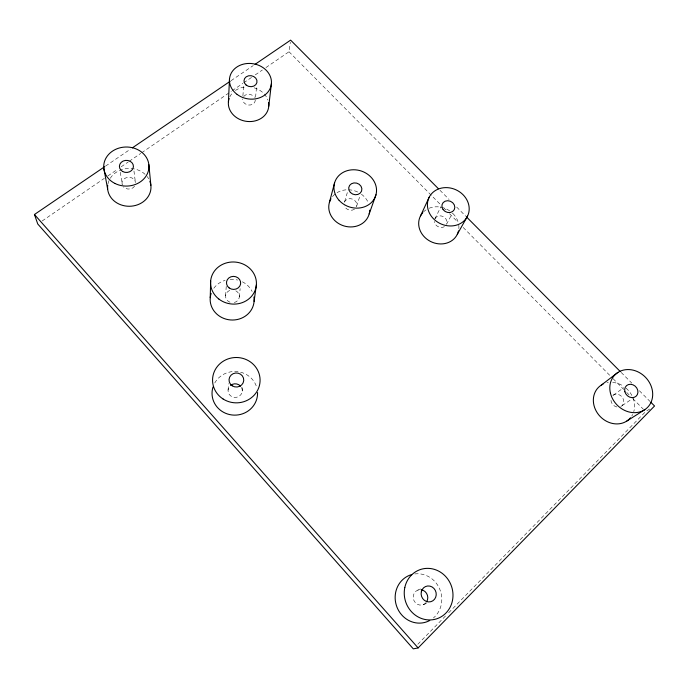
<?xml version="1.0" encoding="UTF-8"?>
<svg xmlns="http://www.w3.org/2000/svg" width="689" height="689" viewBox="0 0 689 689"><rect width="100%" height="100%" fill="white"/><g stroke="black" fill="none" stroke-linecap="round" stroke-linejoin="round"><path stroke-width="0.52" stroke-dasharray="3.44 2.58" d="M225.622 295.736L226.225 286.417M242.907 95.883L243.717 84.566M228.059 390.069L228.653 383.695M255.576 97.252L256.532 86.995M239.324 296.881L240.142 288.639M265.92 67.574L289.01 51.753L290.327 42.244M242.261 391.102L243.002 385.814M344.638 201.679L347.833 190.862M356.609 206.252L360.063 195.555M434.88 218.869L440.969 206.631M446.481 224.39L452.38 213.211M417.818 644.258L445.637 615.845M448.651 612.771L645.662 411.566L650.106 408.784M613.374 395.116L623.691 387.726M42.193 220.954L104.34 178.348M107.889 175.919L117.655 169.218M121.212 166.79L128.309 161.915M129.196 161.312L140.737 153.397M141.633 152.786L231.297 91.318M232.184 90.707L242.838 83.403M243.725 82.792L251.718 77.314M255.266 74.877L262.371 70.011M105.606 166.066L130.514 149.117M231.03 80.699L253.268 65.558M622.219 405.563L631.925 399M417.767 590.154L420.454 588.906M423.235 604.675L427.852 602.892M439.987 190.293L449.082 199.44M456.661 207.062L465.764 216.208M621.194 372.456L631.804 383.127M639.383 390.749L650.003 401.42M289.01 51.753L441.21 205.305M444.241 208.362L445.757 209.887M449.538 213.711L457.866 222.108M463.172 227.456L612.34 377.96M613.098 378.717L623.7 389.414M626.732 392.472L629.005 394.763M632.786 398.587L643.388 409.275M120.317 172.259L122.246 184.824M133.959 171.027L135.294 181.534M414.787 573.937A24.821 23.185 73.2 0 1 439.711 589.078A24.821 23.185 73.2 0 1 433.398 617.999M425.974 602.729A7.76 7.252 72.9 0 1 413.943 600.55A7.76 7.252 72.9 0 1 420.04 589.698M606.949 382.791A22.108 19.206 46.6 0 1 608.344 382.533M612.659 382.404A22.108 19.206 46.6 0 1 622.735 385.728M626.051 388.157A22.108 19.206 46.6 0 1 633.777 411.66M632.7 414.39A22.108 19.206 46.6 0 1 631.779 416.01M612.822 395.443A6.907 5.994 46.5 0 1 622.382 397.364A6.907 5.994 46.5 0 1 620.823 406.562M616.87 406.992A6.907 5.994 46.5 0 1 610.91 399.698M423.451 211.971A20.567 18.078 25.9 0 1 426.026 209.887M429.152 208.242A20.567 18.078 25.9 0 1 450.167 211.187M452.974 213.59A20.567 18.078 25.9 0 1 458.056 221.867M458.779 225.217A20.567 18.078 25.9 0 1 458.805 229.024M444.448 226.612A6.425 5.641 25.9 0 1 438.058 226.638A6.425 5.641 25.9 0 1 434.406 221.445M434.966 218.697A6.425 5.641 25.9 0 1 442.872 216.449A6.425 5.641 25.9 0 1 446.705 223.83M214.744 382.981A22.771 21.833 -0.7 0 1 237.309 371.612A22.771 21.833 -0.7 0 1 256.73 387.416M241.417 387.356A7.123 6.821 -0.4 0 1 239.531 395.986A7.123 6.821 -0.4 0 1 230.333 395.624A7.123 6.821 -0.4 0 1 229.196 386.882M213.814 288.235A22.005 20.326 4.6 0 1 225.114 280.337M230.152 279.415A22.005 20.326 4.6 0 1 237.602 280.053M242.399 281.818A22.005 20.326 4.6 0 1 252.148 291.481M235.802 290.81A6.873 6.347 4.7 0 1 239.126 298.01A6.873 6.347 4.7 0 1 232.443 302.678M230.031 302.23A6.873 6.347 4.7 0 1 225.604 295.977A6.873 6.347 4.7 0 1 230.582 290.198M229.833 96.83A20.3 17.259 9.5 0 1 232.469 93.006M235.431 90.457A20.3 17.259 9.5 0 1 245.921 86.926M254.129 87.813A20.3 17.259 9.5 0 1 267.935 100.12M255.3 99.939A6.339 5.383 9.5 0 1 248.763 105.047A6.339 5.383 9.5 0 1 242.683 98.975M243.682 96.486A6.339 5.383 9.5 0 1 254.525 97.321M107.966 183.799A21.712 18.922 -0.9 0 1 123.348 169.175A21.712 18.922 -0.9 0 1 145.215 174.438M147.136 176.522A21.712 18.922 -0.9 0 1 148.703 178.83M134.596 186.202A6.787 5.9 -0.8 0 1 123.46 186.874M122.091 184.213A6.787 5.9 -0.8 0 1 127.853 177.349A6.787 5.9 -0.8 0 1 135.526 182.568M332.494 196.598A20.704 18.353 17.9 0 1 358.392 192.343M361.406 194.203A20.704 18.353 17.9 0 1 368.279 202.695M354.499 209.223A6.468 5.727 17.9 0 1 344.388 205.899M344.388 202.239A6.468 5.727 17.9 0 1 352.475 199.112A6.468 5.727 17.9 0 1 356.54 206.666"/><path stroke-width="1.03" d="M210.231 297.7L210.662 280.923M228.403 101.946L229.506 78.856M268.753 106.244L271.423 83.447M254.086 301.36L256.377 284.824M329.385 202.506L334.587 182.852M369.183 213.909L375.979 194.746M420.402 216.157L429.178 197.226M457.298 234.32L467.564 216.088A21.385 18.629 25.7 0 0 445.688 187.615A21.385 18.629 25.7 0 0 431.658 216.673A21.385 18.629 25.7 0 0 467.564 216.088M104.719 166.669L34.45 214.503L37.757 223.994L413.305 648.866L418.12 647.918L654.55 405.993L650.76 402.187M601.29 385.108L617.964 372.404M132.297 147.902L230.135 81.302M255.042 64.353L290.62 40.134L438.471 188.769M626.861 421.013L644.783 409.671M466.522 216.966L620.436 371.698M34.45 214.503L418.12 647.918M103.806 168.228L107.648 189.053M148.85 164.585L150.882 185.375M429.747 620.488A24.821 23.185 73.2 0 1 396.985 607.173A24.821 23.185 73.2 0 1 411.721 574.557M421.074 589.75A7.76 7.252 72.9 0 1 426.603 601.876M630.513 417.758A22.108 19.206 46.6 0 1 598.81 414.959A22.108 19.206 46.6 0 1 603.013 384.152M458.504 230.875A20.567 18.078 25.9 0 1 430.479 241.426A20.567 18.078 25.9 0 1 422.788 212.668M257.548 392.515A22.771 21.833 -0.7 0 1 231.883 414.959A22.771 21.833 -0.7 0 1 212.987 387.054M230.539 385.427A7.123 6.821 -0.4 0 1 240.556 386.159M253.914 297.028A22.005 20.326 4.6 0 1 230.436 319.946A22.005 20.326 4.6 0 1 211.135 293.436M268.564 102.549A20.3 17.259 9.5 0 1 247.187 121.445A20.3 17.259 9.5 0 1 229.161 98.458M149.875 181.302A21.712 18.922 -0.9 0 1 131.435 206.166A21.712 18.922 -0.9 0 1 107.725 185.143M369.735 210.162A20.704 18.353 17.9 0 1 344.199 226.001A20.704 18.353 17.9 0 1 330.987 198.768M404.796 587.596A25.967 24.201 71.7 0 0 436.016 619.041A25.967 24.201 71.7 0 0 445.025 575.823A25.967 24.201 71.7 0 0 404.796 587.596M421.341 591.705A8.044 7.501 71.7 0 0 430.78 601.712A8.044 7.501 71.7 0 0 433.915 588.415A8.044 7.501 71.7 0 0 421.341 591.705M610.488 393.341A23.047 19.843 46 0 0 646.282 408.568A23.047 19.843 46 0 0 637.006 371.431A23.047 19.843 46 0 0 610.488 393.341M624.88 391.731A7.14 6.149 46 0 0 636.016 396.313A7.14 6.149 46 0 0 632.993 384.815A7.14 6.149 46 0 0 624.88 391.731M443.096 209.594A6.632 5.77 25.7 0 0 454.258 209.671A6.632 5.77 25.7 0 0 447.704 200.714A6.632 5.77 25.7 0 0 443.096 209.594M223.081 398.991A23.77 22.677 0.9 0 0 260.037 381.732A23.77 22.677 0.9 0 0 225.846 359.804A23.77 22.677 0.9 0 0 223.081 398.991M232.253 385.814A7.372 7.028 0.9 0 0 243.742 380.526A7.372 7.028 0.9 0 0 233.183 373.671A7.372 7.028 0.9 0 0 232.253 385.814M218.818 299.009A22.944 21.049 5.3 0 0 256.093 286.977A22.944 21.049 5.3 0 0 225.604 263.155A22.944 21.049 5.3 0 0 218.818 299.009M229.161 287.95A7.114 6.528 5.3 0 0 240.599 283.946A7.114 6.528 5.3 0 0 230.953 276.789A7.114 6.528 5.3 0 0 229.161 287.95M237.076 94.384A21.101 17.759 9.8 0 0 271.182 85.264A21.101 17.759 9.8 0 0 243.105 64.223A21.101 17.759 9.8 0 0 237.076 94.384M246.145 85.057A6.545 5.503 9.8 0 0 256.885 82.637A6.545 5.503 9.8 0 0 248.514 75.807A6.545 5.503 9.8 0 0 246.145 85.057M114.968 183.455A22.616 19.533 -0.4 0 0 148.962 166.583A22.616 19.533 -0.4 0 0 115.097 149.616A22.616 19.533 -0.4 0 0 114.968 183.455M122.668 171.535A7.011 6.055 -0.4 0 0 133.425 166.652A7.011 6.055 -0.4 0 0 123.159 161.054A7.011 6.055 -0.4 0 0 122.668 171.535M339.152 200.387A21.54 18.922 18 0 0 375.376 196.58A21.54 18.922 18 0 0 351.192 169.89A21.54 18.922 18 0 0 339.152 200.387M350.382 192.446A6.675 5.865 18 0 0 361.57 191.094A6.675 5.865 18 0 0 353.931 182.921A6.675 5.865 18 0 0 350.382 192.446"/></g></svg>
